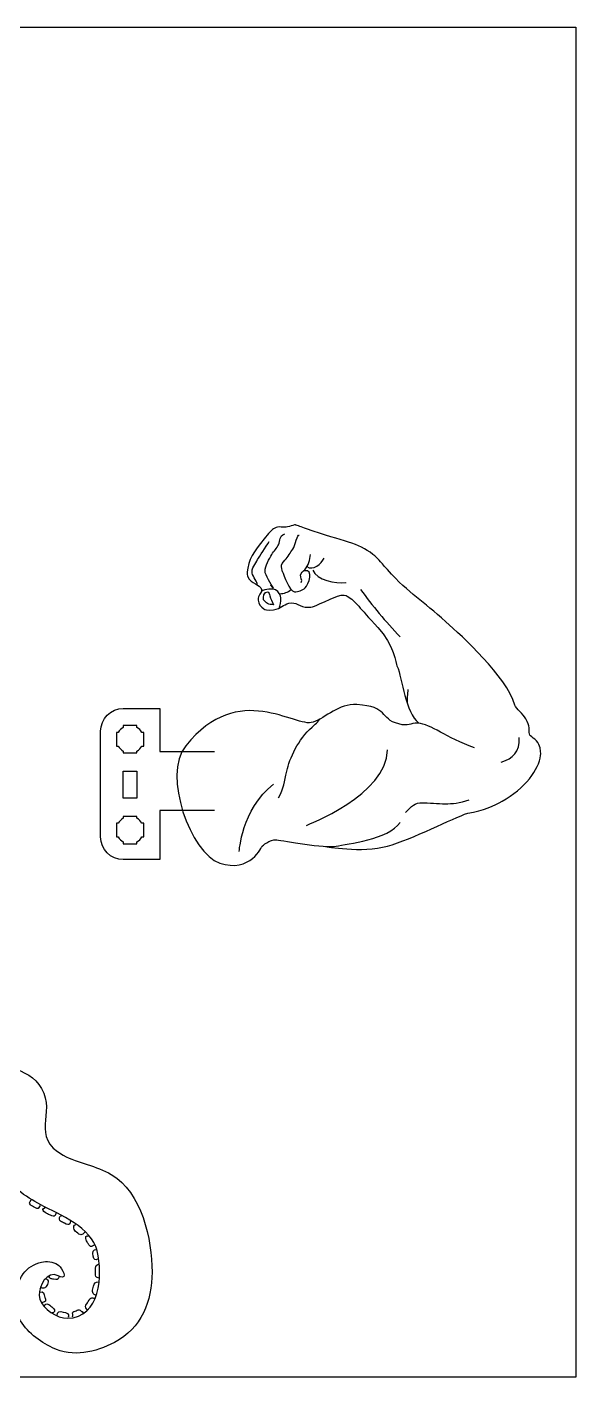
# Model space of a CAD drawing. Extents: x 0 to 879, y 0 to 842.
# Drawn here: x 536 to 879, y 0 to 842 of the extents above; entities that cross this region are included whole.
import ezdxf

# ---------------------------------------------------------------- set-up
doc = ezdxf.new("R2010")
doc.units = 0
doc.header["$MEASUREMENT"] = 0
doc.layers.add('LAYER_1', color=7, linetype='CONTINUOUS')

msp = doc.modelspace()

# ---------------------------------------------------------------- linework, layer by layer
at = {"layer": 'LAYER_1'}
msp.add_lwpolyline([(0, 841.89), (878.58, 841.89), (878.58, 0), (0, 0), (0, 841.89)], dxfattribs=at)
at = {"layer": 'LAYER_1', "color": 7}
msp.add_lwpolyline([(604.91, 360.89), (596.4, 360.89), (596.4, 377.9), (604.91, 377.9), (604.91, 360.89)], dxfattribs=at)
at = {"layer": 'LAYER_1', "color": 250}
for points, knots in [([(722.5, 330.84), (722.5, 330.84), (745, 326.6), (761, 331.05), (776.77, 335.44), (801.77, 348.58), (811.1, 351.61), (820.86, 353.19), (828.03, 356.49), (832.5, 359), (846.56, 366.89), (855.78, 379.2), (856.5, 387.5), (856.6, 388.62), (856.85, 391.46), (855.5, 394.5), (853.88, 398.16), (849.66, 399.24), (849.5, 401), (849.25, 403.75), (850, 405.52), (847.25, 410.5), (845.54, 413.61), (841.23, 416.6), (840.5, 419), (835.01, 437.18), (807.77, 461.74), (797.5, 471), (782.71, 484.34), (775.37, 487.65), (761, 503.5), (755.82, 509.22), (755.33, 510.38), (752, 513), (742.62, 520.38), (734.39, 520.72), (710.5, 529), (707.46, 530.06), (705, 530.95), (703.5, 531.5), (705.32, 532.04), (699.88, 530.27), (698, 530), (694.97, 529.56), (694.52, 530.43), (692.5, 530), (690.01, 529.48), (688.42, 527.69), (687, 526), (679.26, 516.82), (675.36, 512.08), (674, 504.5), (673.34, 500.8), (673.82, 499.45), (674, 499), (675.83, 494.46), (681.89, 494.53), (682.5, 491), (682.91, 488.6), (680.24, 487.82), (680.5, 484.5), (680.67, 482.31), (682.04, 480.12), (684, 479), (684.44, 478.75), (686.15, 477.84), (690, 478.5), (695, 479.36), (696.01, 481.56), (699.5, 482.5), (704.66, 483.89), (705.57, 479.91), (712, 480), (715.54, 480.05), (715.95, 481.27), (730, 487), (733.24, 488.32), (735.46, 487.34), (736, 487), (741.41, 483.64), (743.25, 480), (755, 467.5), (765.11, 456.74), (766.61, 444.43), (767, 443.5), (770.56, 435.06), (772.25, 414.17), (780.5, 408)], [0, 0, 0, 0, 1, 1, 1, 2, 2, 2, 3, 3, 3, 4, 4, 4, 5, 5, 5, 6, 6, 6, 7, 7, 7, 8, 8, 8, 9, 9, 9, 10, 10, 10, 11, 11, 11, 12, 12, 12, 13, 13, 13, 14, 14, 14, 15, 15, 15, 16, 16, 16, 17, 17, 17, 18, 18, 18, 19, 19, 19, 20, 20, 20, 21, 21, 21, 22, 22, 22, 23, 23, 23, 24, 24, 24, 25, 25, 25, 26, 26, 26, 27, 27, 27, 28, 28, 28, 29, 29, 29, 29]), ([(688, 493.75), (688.25, 493.98), (689.9, 491.66), (689.95, 492.12), (688.57, 494.09), (684.71, 500.05), (684.75, 502.64), (684.79, 505.76), (687.47, 510.23), (688.99, 512.95), (690.17, 515.05), (692.22, 516.97), (693.2, 519.06), (694.37, 521.55), (693.51, 524.73), (697, 525.75)], [0, 0, 0, 0, 1, 1, 1, 2, 2, 2, 3, 3, 3, 4, 4, 4, 5, 5, 5, 5]), ([(695.5, 502.5), (695.5, 502.63), (694.8, 505.45), (694.98, 506.22), (695.33, 507.68), (697.13, 509.01), (697.95, 510.24), (699.49, 512.55), (701.21, 514.87), (702.62, 517.24), (703.34, 518.46), (705.09, 525.92), (706, 525)], [0, 0, 0, 0, 1, 1, 1, 2, 2, 2, 3, 3, 3, 4, 4, 4, 4]), ([(679.75, 494.25), (680.44, 495.25), (677.14, 499.34), (676.74, 501.25), (676.13, 504.21), (678.78, 507.21), (680.12, 509.75), (681.21, 511.8), (685.25, 517.67), (687.31, 521.02)], [0, 0, 0, 0, 1, 1, 1, 2, 2, 2, 3, 3, 3, 3]), ([(707.25, 495.5), (708.3, 497.08), (706.61, 498.64), (706.87, 500.1), (707.12, 501.46), (708.66, 502.3), (709.6, 503.47), (711.77, 506.16), (712.93, 509.56), (713.06, 512.99)], [0, 0, 0, 0, 1, 1, 1, 2, 2, 2, 3, 3, 3, 3]), ([(695.5, 502.5), (696.59, 499.88), (699.78, 490.17), (703.2, 489.75), (705.39, 489.48), (708.16, 490.71), (709.67, 492.14), (711.99, 494.35), (715.49, 504.04), (709.25, 502.75)], [0, 0, 0, 0, 1, 1, 1, 2, 2, 2, 3, 3, 3, 3]), ([(714.5, 503.25), (716.91, 496.87), (728.75, 494.69), (734.9, 495.52), (734.65, 495.31), (734.88, 495.26), (735, 495)], [0, 0, 0, 0, 1, 1, 1, 2, 2, 2, 2]), ([(693.5, 479.25), (695.06, 483.02), (695.59, 488.65), (691.27, 490.81), (689.74, 491.58), (684.75, 491.83), (682.42, 489.71)], [0, 0, 0, 0, 1, 1, 1, 2, 2, 2, 2]), ([(683.88, 484.75), (685.49, 482.53), (686.93, 481.52), (689.97, 481.64), (689.06, 483.44), (688.39, 485.27), (687.75, 487.18), (687.48, 488), (687.41, 489.49), (686.42, 489.62), (684.16, 489.9), (683.29, 485.88), (683.88, 484.75)], [0, 0, 0, 0, 1, 1, 1, 2, 2, 2, 3, 3, 3, 4, 4, 4, 4]), ([(815.33, 392.33), (797.33, 398.75), (788.48, 407.17), (780, 407.67), (774.7, 407.98), (774.61, 405.52), (768.12, 407.25), (755.87, 410.51), (761.75, 418.25), (742, 419.33), (730.69, 419.95), (722.74, 411.27), (714.67, 408.33), (703.96, 404.45), (668.37, 434.91), (635.33, 393.67), (620.49, 375.13), (638.53, 326.65), (656.5, 320.5), (675.5, 314), (683, 331.05), (683, 331.05), (683, 331.05), (687.5, 335.5), (692, 335), (696.5, 334.5), (722, 329.6), (729, 331.05), (736, 332.5), (761.5, 335.19), (769, 345.85)], [0, 0, 0, 0, 1, 1, 1, 2, 2, 2, 3, 3, 3, 4, 4, 4, 5, 5, 5, 6, 6, 6, 7, 7, 7, 8, 8, 8, 9, 9, 9, 10, 10, 10, 10]), ([(653.18, 353.32), (653.18, 353.32), (619.08, 353.32), (619.08, 353.32), (619.08, 353.32), (619.08, 322.63), (619.08, 322.63), (619.08, 322.63), (596.4, 322.63), (596.4, 322.63), (588.57, 322.63), (582.23, 328.98), (582.23, 336.8), (582.23, 336.8), (582.23, 402.69), (582.23, 402.69), (582.23, 410.52), (588.57, 416.87), (596.4, 416.87), (596.4, 416.87), (619.08, 416.87), (619.08, 416.87), (619.08, 416.87), (619.08, 390.17), (619.08, 390.17), (619.08, 390.17), (653.18, 390.17), (653.18, 390.17)], [0, 0, 0, 0, 1, 1, 1, 2, 2, 2, 3, 3, 3, 4, 4, 4, 5, 5, 5, 6, 6, 6, 7, 7, 7, 8, 8, 8, 9, 9, 9, 9]), ([(693.17, 361.17), (696.62, 367.53), (696.81, 370.79), (698.33, 377.9), (700.01, 385.71), (705.5, 397.75), (714.06, 405.25), (715.66, 406.64), (718.07, 408.67), (719, 410.5)], [0, 0, 0, 0, 1, 1, 1, 2, 2, 2, 3, 3, 3, 3]), ([(772.25, 352), (774.57, 354.06), (777.14, 357.92), (781.25, 358), (794.25, 358.25), (800, 355.73), (812, 360)], [0, 0, 0, 0, 1, 1, 1, 2, 2, 2, 2]), ([(435.27, 211), (425.39, 210.71), (416.13, 212.46), (406.57, 211.67), (392.89, 210.53), (378.23, 211), (368.39, 200.84), (352.83, 184.77), (322.11, 188.49), (308.04, 169.72), (303.44, 163.58), (300.27, 156.04), (297.68, 148.8), (293.92, 138.26), (294.17, 127.67), (285.48, 119.37), (278, 112.22), (266.49, 110.59), (257.41, 106.25), (237.4, 96.69), (222.42, 71.44), (227.24, 48.82), (233.65, 18.8), (265.76, 11.82), (291.7, 19.3), (307.39, 23.83), (321.05, 45.12), (312.34, 60.76), (309.65, 65.59), (304.6, 69.57), (298.93, 69.34), (294.36, 69.15), (289.34, 66.86), (286, 63.67), (284.17, 61.94), (281.22, 57.46), (283.88, 55.12), (286.1, 53.15), (289.29, 56.34), (291.7, 56.72), (298.15, 57.74), (301.92, 52.12), (298.84, 46.49), (296.55, 42.3), (290.07, 39.56), (285.69, 38.35), (275.6, 35.56), (264.93, 38.97), (263.66, 50.57), (261.82, 67.45), (277.14, 75.42), (289.5, 82.99), (317.26, 100.01), (321.72, 138.26), (346.09, 157.81), (355.26, 165.16), (363.42, 167.57), (371.98, 158.47), (376.56, 153.62), (380.53, 147.77), (381.21, 141.02), (381.61, 137.11), (381, 132.44), (379.22, 128.88), (376.49, 123.4), (370.69, 120.34), (365.39, 117.83), (360.57, 115.54), (355.81, 113.06), (351.49, 109.91), (347.71, 107.16), (345.22, 103.66), (342.89, 99.63), (338.14, 91.43), (335.64, 82.18), (334.41, 72.83), (331.97, 54.31), (336.44, 31.67), (353.76, 21.68), (380.95, 6), (411.81, 26.87), (415.91, 56.17), (418.79, 76.77), (392.87, 97.26), (374.3, 85.18), (369.9, 82.32), (365.88, 77.13), (365.52, 71.74), (365.16, 66.44), (369.21, 61.9), (374.7, 62.33), (376.03, 62.43), (380.69, 63.5), (380.08, 65.58), (379.86, 66.34), (377.91, 67.18), (377.33, 67.77), (376.66, 68.43), (376.11, 69.2), (375.81, 70.07), (374.82, 72.94), (378.36, 75.78), (380.93, 76.65), (384.89, 77.99), (388.54, 75.36), (390.68, 72.2), (400.57, 57.62), (389, 40.09), (372.8, 40.34), (347.62, 40.73), (350.44, 70.51), (362.31, 84.87), (367.28, 90.88), (373.6, 93.65), (380.74, 96.29), (390.47, 99.88), (400.71, 107.22), (406.2, 116.13), (409.5, 121.48), (411.04, 127.79), (410.75, 134.05), (410.45, 140.46), (407.63, 147.13), (409.16, 153.53), (409.96, 156.92), (411.67, 159.61), (413.93, 161.63), (422.68, 169.45), (439.75, 167.19), (445.06, 156.03), (448.58, 148.65), (443.54, 138.46), (443.15, 130.68), (442.72, 122.11), (443.76, 112.75), (450.01, 106.29), (459.84, 96.12), (472.27, 92.71), (477.41, 78.34), (481.31, 67.45), (481.23, 49.97), (468.68, 44.5), (458.35, 40), (449.93, 48.35), (448.73, 58.18), (447.7, 66.7), (453.59, 66.69), (461.03, 62.73), (463.09, 61.63), (464.29, 57.9), (467.03, 60.35), (469.32, 62.41), (466.22, 69), (465.01, 70.98), (459.67, 79.77), (448.8, 79.79), (440.8, 74.35), (420.24, 60.38), (434.61, 32.49), (449.88, 20.5), (463.7, 9.65), (490.59, 19.98), (499.86, 32.87), (511.67, 49.28), (514.54, 77.46), (504.01, 95.33), (497.58, 106.24), (485.76, 112.05), (479.64, 123.03), (475.29, 130.85), (477.8, 136.34), (480.24, 144.08), (482.08, 149.91), (482.02, 155.59), (486.65, 160.22), (495.95, 169.52), (509.62, 166.12), (516.06, 155.42), (522.91, 144.02), (515.49, 141.21), (520.51, 129.49), (524.8, 119.47), (535.56, 112.26), (544.89, 107.43), (557.2, 101.06), (576.37, 93.54), (580.09, 78.6), (583.82, 63.62), (582.11, 37.05), (561.51, 36.59), (555.35, 36.45), (546.26, 42.49), (544.29, 48.64), (542.63, 53.81), (546.8, 64.19), (553.22, 63.84), (554.97, 63.75), (556.83, 62.2), (558.5, 62.33), (561.82, 62.61), (556.95, 69.28), (555.46, 70.19), (552.55, 71.98), (548.64, 72.47), (545.35, 71.62), (540.71, 70.44), (536.77, 68.23), (533.98, 64.24), (528.68, 56.67), (527.31, 44.86), (531.55, 36.54), (535.79, 28.22), (544.04, 22.11), (552.32, 18.19), (565.04, 12.15), (578.86, 15.21), (591, 21.58), (607.56, 30.27), (614.36, 47.2), (614.35, 65.43), (614.33, 86), (607.87, 115.05), (588.85, 126.36), (579.55, 131.89), (568.42, 133.09), (558.93, 138.34), (538.01, 149.92), (554.5, 164.16), (545.47, 179.98), (537.47, 194.01), (517.41, 193.33), (503.38, 202.49), (485.55, 214.12), (457.08, 211.64), (435.27, 211)], [0, 0, 0, 0, 1, 1, 1, 2, 2, 2, 3, 3, 3, 4, 4, 4, 5, 5, 5, 6, 6, 6, 7, 7, 7, 8, 8, 8, 9, 9, 9, 10, 10, 10, 11, 11, 11, 12, 12, 12, 13, 13, 13, 14, 14, 14, 15, 15, 15, 16, 16, 16, 17, 17, 17, 18, 18, 18, 19, 19, 19, 20, 20, 20, 21, 21, 21, 22, 22, 22, 23, 23, 23, 24, 24, 24, 25, 25, 25, 26, 26, 26, 27, 27, 27, 28, 28, 28, 29, 29, 29, 30, 30, 30, 31, 31, 31, 32, 32, 32, 33, 33, 33, 34, 34, 34, 35, 35, 35, 36, 36, 36, 37, 37, 37, 38, 38, 38, 39, 39, 39, 40, 40, 40, 41, 41, 41, 42, 42, 42, 43, 43, 43, 44, 44, 44, 45, 45, 45, 46, 46, 46, 47, 47, 47, 48, 48, 48, 49, 49, 49, 50, 50, 50, 51, 51, 51, 52, 52, 52, 53, 53, 53, 54, 54, 54, 55, 55, 55, 56, 56, 56, 57, 57, 57, 58, 58, 58, 59, 59, 59, 60, 60, 60, 61, 61, 61, 62, 62, 62, 63, 63, 63, 64, 64, 64, 65, 65, 65, 66, 66, 66, 67, 67, 67, 68, 68, 68, 69, 69, 69, 70, 70, 70, 71, 71, 71, 72, 72, 72, 73, 73, 73, 74, 74, 74, 75, 75, 75, 76, 76, 76, 77, 77, 77, 78, 78, 78, 78]), ([(544.5, 107), (543.45, 104.99), (543.3, 104.48), (541.16, 105.71), (539.37, 106.75), (536.58, 107.81), (538.88, 110.32), (538.81, 110.1), (538.95, 110.54), (538.88, 110.32)], [0, 0, 0, 0, 1, 1, 1, 2, 2, 2, 3, 3, 3, 3]), ([(554.33, 102.17), (554.44, 98.95), (551.16, 100.83), (549.76, 101.43), (548.46, 101.99), (544.14, 104.03), (547.69, 105.69), (547.83, 105.42), (547.84, 105.99), (547.69, 105.69)], [0, 0, 0, 0, 1, 1, 1, 2, 2, 2, 3, 3, 3, 3]), ([(563.5, 97.33), (563.51, 97.3), (563.3, 95.38), (562.5, 95.04), (561.67, 94.68), (559.83, 95.89), (559.11, 96.24), (558.53, 96.52), (557.18, 97.03), (556.83, 97.58), (556.32, 98.36), (556.69, 101.04), (557.83, 100.5)], [0, 0, 0, 0, 1, 1, 1, 2, 2, 2, 3, 3, 3, 4, 4, 4, 4]), ([(572.33, 90.33), (570.5, 87.92), (569.65, 88.46), (567.16, 90.23), (565.86, 91.16), (564.35, 94.41), (566.83, 95)], [0, 0, 0, 0, 1, 1, 1, 2, 2, 2, 2]), ([(578.5, 82.17), (577.79, 82.09), (576.71, 81.17), (576.04, 81.37), (575.45, 81.55), (574.47, 83.25), (574.08, 83.77), (573.5, 84.53), (571.79, 88.68), (574.33, 87.83)], [0, 0, 0, 0, 1, 1, 1, 2, 2, 2, 3, 3, 3, 3]), ([(580.83, 73.67), (578.86, 72.57), (578, 72.98), (577.55, 75.32), (577.11, 77.55), (577.04, 79.91), (580.17, 79.67)], [0, 0, 0, 0, 1, 1, 1, 2, 2, 2, 2]), ([(581.5, 61.67), (580.44, 62.03), (579.85, 61.74), (579.29, 62.67), (578.86, 63.39), (579.05, 65.55), (579.01, 66.42), (578.9, 68.89), (579.09, 69.44), (581.17, 70.5)], [0, 0, 0, 0, 1, 1, 1, 2, 2, 2, 3, 3, 3, 3]), ([(548, 61.17), (550.47, 61.25), (549.39, 57.57), (548.42, 56.42), (547.71, 55.58), (547.96, 55.72), (546.84, 55.5), (545.9, 55.32), (544.73, 56), (544.33, 54.83)], [0, 0, 0, 0, 1, 1, 1, 2, 2, 2, 3, 3, 3, 3]), ([(556.33, 62.5), (555.63, 60.25), (555.09, 60.62), (552.96, 61.04), (552.41, 61.15), (551.46, 61.12), (550.99, 61.45), (550.48, 61.81), (549.79, 63.16), (550.33, 63)], [0, 0, 0, 0, 1, 1, 1, 2, 2, 2, 3, 3, 3, 3]), ([(579.17, 51), (576.36, 52.18), (577.19, 54.12), (577.83, 56.7), (578.25, 58.42), (578.95, 59.5), (581, 59.33)], [0, 0, 0, 0, 1, 1, 1, 2, 2, 2, 2]), ([(544.17, 53), (547.14, 53.91), (546.87, 52.03), (547.5, 49.66), (547.69, 48.92), (548.24, 48.09), (547.82, 47.37), (547.34, 46.56), (545.65, 46.6), (545.67, 46.33)], [0, 0, 0, 0, 1, 1, 1, 2, 2, 2, 3, 3, 3, 3]), ([(547, 44.17), (548.59, 46.73), (550.03, 45.21), (551.83, 43.71), (553.24, 42.52), (554.73, 41.08), (552.37, 39.84), (552.31, 40), (552.3, 40.17), (552.33, 40.33)], [0, 0, 0, 0, 1, 1, 1, 2, 2, 2, 3, 3, 3, 3]), ([(574, 41.67), (572.19, 44), (572.39, 43.87), (574.18, 46.35), (574.72, 47.1), (575.31, 48.74), (576.17, 49.18), (576.87, 49.54), (577.72, 49.16), (578.5, 49.17)], [0, 0, 0, 0, 1, 1, 1, 2, 2, 2, 3, 3, 3, 3]), ([(555.17, 38.17), (554.81, 41.17), (556.88, 40.96), (558.96, 40.5), (561.17, 40.02), (562.43, 39.86), (562.33, 37.24), (562.33, 37.24), (562.33, 37.83), (562.33, 37.83)], [0, 0, 0, 0, 1, 1, 1, 2, 2, 2, 3, 3, 3, 3]), ([(564.83, 37.5), (565.64, 39.58), (563.5, 40.07), (566.37, 41.12), (567, 41.36), (568.11, 42.04), (568.8, 41.97), (569.63, 41.88), (570.47, 40.67), (570.67, 40.83), (570.9, 40.49), (571.46, 40.1), (571.83, 39.83)], [0, 0, 0, 0, 1, 1, 1, 2, 2, 2, 3, 3, 3, 4, 4, 4, 4])]:
    msp.add_open_spline(points, degree=3, knots=knots, dxfattribs=at)
for points in [[(710.75, 505.5), (714.56, 502.35), (720.04, 507.37), (721.51, 510.71)], [(694, 488.5), (696.71, 488.59), (698.71, 489.29), (700.95, 491.12)], [(744.32, 491.12), (751.59, 481.06), (759.83, 471.19), (769, 461.5)], [(773.66, 419.37), (773.55, 422.75), (773.63, 425.94), (774, 428.83)], [(832, 383.5), (839.25, 385.47), (843.68, 389.95), (843.25, 398.75)], [(710.5, 344), (710.5, 344), (761, 363), (761, 391.13)], [(668.67, 327.63), (668.67, 327.63), (670, 353.83), (690, 369.75)]]:
    msp.add_open_spline(points, degree=3, dxfattribs=at)
at = {"layer": 'LAYER_1'}
for points, knots in [([(815.33, 392.33), (797.33, 398.75), (788.48, 407.17), (780, 407.67), (774.7, 407.98), (774.61, 405.52), (768.12, 407.25), (755.87, 410.51), (761.75, 418.25), (742, 419.33), (730.69, 419.95), (722.74, 411.27), (714.67, 408.33), (703.96, 404.45), (668.37, 434.91), (635.33, 393.67), (620.49, 375.13), (638.53, 326.65), (656.5, 320.5), (675.5, 314), (683, 331.05), (683, 331.05), (683, 331.05), (687.5, 335.5), (692, 335), (696.5, 334.5), (722, 329.6), (729, 331.05), (736, 332.5), (761.5, 335.19), (769, 345.85)], [0, 0, 0, 0, 1, 1, 1, 2, 2, 2, 3, 3, 3, 4, 4, 4, 5, 5, 5, 6, 6, 6, 7, 7, 7, 8, 8, 8, 9, 9, 9, 10, 10, 10, 10]), ([(435.27, 211), (425.39, 210.71), (416.13, 212.46), (406.57, 211.67), (392.89, 210.53), (378.23, 211), (368.39, 200.84), (352.83, 184.77), (322.11, 188.49), (308.04, 169.72), (303.44, 163.58), (300.27, 156.04), (297.68, 148.8), (293.92, 138.26), (294.17, 127.67), (285.48, 119.37), (278, 112.22), (266.49, 110.59), (257.41, 106.25), (237.4, 96.69), (222.42, 71.44), (227.24, 48.82), (233.65, 18.8), (265.76, 11.82), (291.7, 19.3), (307.39, 23.83), (321.05, 45.12), (312.34, 60.76), (309.65, 65.59), (304.6, 69.57), (298.93, 69.34), (294.36, 69.15), (289.34, 66.86), (286, 63.67), (284.17, 61.94), (281.22, 57.46), (283.88, 55.12), (286.1, 53.15), (289.29, 56.34), (291.7, 56.72), (298.15, 57.74), (301.92, 52.12), (298.84, 46.49), (296.55, 42.3), (290.07, 39.56), (285.69, 38.35), (275.6, 35.56), (264.93, 38.97), (263.66, 50.57), (261.82, 67.45), (277.14, 75.42), (289.5, 82.99), (317.26, 100.01), (321.72, 138.26), (346.09, 157.81), (355.26, 165.16), (363.42, 167.57), (371.98, 158.47), (376.56, 153.62), (380.53, 147.77), (381.21, 141.02), (381.61, 137.11), (381, 132.44), (379.22, 128.88), (376.49, 123.4), (370.69, 120.34), (365.39, 117.83), (360.57, 115.54), (355.81, 113.06), (351.49, 109.91), (347.71, 107.16), (345.22, 103.66), (342.89, 99.63), (338.14, 91.43), (335.64, 82.18), (334.41, 72.83), (331.97, 54.31), (336.44, 31.67), (353.76, 21.68), (380.95, 6), (411.81, 26.87), (415.91, 56.17), (418.79, 76.77), (392.87, 97.26), (374.3, 85.18), (369.9, 82.32), (365.88, 77.13), (365.52, 71.74), (365.16, 66.44), (369.21, 61.9), (374.7, 62.33), (376.03, 62.43), (380.69, 63.5), (380.08, 65.58), (379.86, 66.34), (377.91, 67.18), (377.33, 67.77), (376.66, 68.43), (376.11, 69.2), (375.81, 70.07), (374.82, 72.94), (378.36, 75.78), (380.93, 76.65), (384.89, 77.99), (388.54, 75.36), (390.68, 72.2), (400.57, 57.62), (389, 40.09), (372.8, 40.34), (347.62, 40.73), (350.44, 70.51), (362.31, 84.87), (367.28, 90.88), (373.6, 93.65), (380.74, 96.29), (390.47, 99.88), (400.71, 107.22), (406.2, 116.13), (409.5, 121.48), (411.04, 127.79), (410.75, 134.05), (410.45, 140.46), (407.63, 147.13), (409.16, 153.53), (409.96, 156.92), (411.67, 159.61), (413.93, 161.63), (422.68, 169.45), (439.75, 167.19), (445.06, 156.03), (448.58, 148.65), (443.54, 138.46), (443.15, 130.68), (442.72, 122.11), (443.76, 112.75), (450.01, 106.29), (459.84, 96.12), (472.27, 92.71), (477.41, 78.34), (481.31, 67.45), (481.23, 49.97), (468.68, 44.5), (458.35, 40), (449.93, 48.35), (448.73, 58.18), (447.7, 66.7), (453.59, 66.69), (461.03, 62.73), (463.09, 61.63), (464.29, 57.9), (467.03, 60.35), (469.32, 62.41), (466.22, 69), (465.01, 70.98), (459.67, 79.77), (448.8, 79.79), (440.8, 74.35), (420.24, 60.38), (434.61, 32.49), (449.88, 20.5), (463.7, 9.65), (490.59, 19.98), (499.86, 32.87), (511.67, 49.28), (514.54, 77.46), (504.01, 95.33), (497.58, 106.24), (485.76, 112.05), (479.64, 123.03), (475.29, 130.85), (477.8, 136.34), (480.24, 144.08), (482.08, 149.91), (482.02, 155.59), (486.65, 160.22), (495.95, 169.52), (509.62, 166.12), (516.06, 155.42), (522.91, 144.02), (515.49, 141.21), (520.51, 129.49), (524.8, 119.47), (535.56, 112.26), (544.89, 107.43), (557.2, 101.06), (576.37, 93.54), (580.09, 78.6), (583.82, 63.62), (582.11, 37.05), (561.51, 36.59), (555.35, 36.45), (546.26, 42.49), (544.29, 48.64), (542.63, 53.81), (546.8, 64.19), (553.22, 63.84), (554.97, 63.75), (556.83, 62.2), (558.5, 62.33), (561.82, 62.61), (556.95, 69.28), (555.46, 70.19), (552.55, 71.98), (548.64, 72.47), (545.35, 71.62), (540.71, 70.44), (536.77, 68.23), (533.98, 64.24), (528.68, 56.67), (527.31, 44.86), (531.55, 36.54), (535.79, 28.22), (544.04, 22.11), (552.32, 18.19), (565.04, 12.15), (578.86, 15.21), (591, 21.58), (607.56, 30.27), (614.36, 47.2), (614.35, 65.43), (614.33, 86), (607.87, 115.05), (588.85, 126.36), (579.55, 131.89), (568.42, 133.09), (558.93, 138.34), (538.01, 149.92), (554.5, 164.16), (545.47, 179.98), (537.47, 194.01), (517.41, 193.33), (503.38, 202.49), (485.55, 214.12), (457.08, 211.64), (435.27, 211)], [0, 0, 0, 0, 1, 1, 1, 2, 2, 2, 3, 3, 3, 4, 4, 4, 5, 5, 5, 6, 6, 6, 7, 7, 7, 8, 8, 8, 9, 9, 9, 10, 10, 10, 11, 11, 11, 12, 12, 12, 13, 13, 13, 14, 14, 14, 15, 15, 15, 16, 16, 16, 17, 17, 17, 18, 18, 18, 19, 19, 19, 20, 20, 20, 21, 21, 21, 22, 22, 22, 23, 23, 23, 24, 24, 24, 25, 25, 25, 26, 26, 26, 27, 27, 27, 28, 28, 28, 29, 29, 29, 30, 30, 30, 31, 31, 31, 32, 32, 32, 33, 33, 33, 34, 34, 34, 35, 35, 35, 36, 36, 36, 37, 37, 37, 38, 38, 38, 39, 39, 39, 40, 40, 40, 41, 41, 41, 42, 42, 42, 43, 43, 43, 44, 44, 44, 45, 45, 45, 46, 46, 46, 47, 47, 47, 48, 48, 48, 49, 49, 49, 50, 50, 50, 51, 51, 51, 52, 52, 52, 53, 53, 53, 54, 54, 54, 55, 55, 55, 56, 56, 56, 57, 57, 57, 58, 58, 58, 59, 59, 59, 60, 60, 60, 61, 61, 61, 62, 62, 62, 63, 63, 63, 64, 64, 64, 65, 65, 65, 66, 66, 66, 67, 67, 67, 68, 68, 68, 69, 69, 69, 70, 70, 70, 71, 71, 71, 72, 72, 72, 73, 73, 73, 74, 74, 74, 75, 75, 75, 76, 76, 76, 77, 77, 77, 78, 78, 78, 78])]:
    msp.add_open_spline(points, degree=3, knots=knots, dxfattribs=at)
at = {"layer": 'LAYER_1', "color": 7}
for points in [[(609.16, 393.49), (609.16, 393.49), (608.02, 393.49), (608.02, 393.49), (607.27, 392.2), (606.2, 391.13), (604.91, 390.38), (604.91, 390.38), (604.91, 389.24), (604.91, 389.24), (604.91, 389.24), (600.65, 389.24), (600.65, 389.24), (600.65, 389.24), (596.4, 389.24), (596.4, 389.24), (596.4, 389.24), (596.4, 390.38), (596.4, 390.38), (595.11, 391.13), (594.04, 392.2), (593.29, 393.49), (593.29, 393.49), (592.15, 393.49), (592.15, 393.49), (592.15, 393.49), (592.15, 397.74), (592.15, 397.74), (592.15, 397.74), (592.15, 402), (592.15, 402), (592.15, 402), (593.29, 402), (593.29, 402), (594.04, 403.29), (595.11, 404.36), (596.4, 405.11), (596.4, 405.11), (596.4, 406.25), (596.4, 406.25), (596.4, 406.25), (600.65, 406.25), (600.65, 406.25), (600.65, 406.25), (604.91, 406.25), (604.91, 406.25), (604.91, 406.25), (604.91, 405.11), (604.91, 405.11), (606.2, 404.36), (607.27, 403.29), (608.02, 402), (608.02, 402), (609.16, 402), (609.16, 402), (609.16, 402), (609.16, 397.74), (609.16, 397.74), (609.16, 397.74), (609.16, 393.49), (609.16, 393.49)], [(609.16, 336.8), (609.16, 336.8), (608.02, 336.8), (608.02, 336.8), (607.27, 335.51), (606.2, 334.43), (604.91, 333.69), (604.91, 333.69), (604.91, 332.55), (604.91, 332.55), (604.91, 332.55), (600.65, 332.55), (600.65, 332.55), (600.65, 332.55), (596.4, 332.55), (596.4, 332.55), (596.4, 332.55), (596.4, 333.69), (596.4, 333.69), (595.11, 334.43), (594.04, 335.51), (593.29, 336.8), (593.29, 336.8), (592.15, 336.8), (592.15, 336.8), (592.15, 336.8), (592.15, 341.05), (592.15, 341.05), (592.15, 341.05), (592.15, 345.3), (592.15, 345.3), (592.15, 345.3), (593.29, 345.3), (593.29, 345.3), (594.04, 346.59), (595.11, 347.67), (596.4, 348.42), (596.4, 348.42), (596.4, 349.56), (596.4, 349.56), (596.4, 349.56), (600.65, 349.56), (600.65, 349.56), (600.65, 349.56), (604.91, 349.56), (604.91, 349.56), (604.91, 349.56), (604.91, 348.42), (604.91, 348.42), (606.2, 347.67), (607.27, 346.59), (608.02, 345.3), (608.02, 345.3), (609.16, 345.3), (609.16, 345.3), (609.16, 345.3), (609.16, 341.05), (609.16, 341.05), (609.16, 341.05), (609.16, 336.8), (609.16, 336.8)]]:
    msp.add_open_spline(points, degree=3, knots=[0, 0, 0, 0, 1, 1, 1, 2, 2, 2, 3, 3, 3, 4, 4, 4, 5, 5, 5, 6, 6, 6, 7, 7, 7, 8, 8, 8, 9, 9, 9, 10, 10, 10, 11, 11, 11, 12, 12, 12, 13, 13, 13, 14, 14, 14, 15, 15, 15, 16, 16, 16, 17, 17, 17, 18, 18, 18, 19, 19, 19, 20, 20, 20, 20], dxfattribs=at)

doc.saveas('drawing.dxf')
